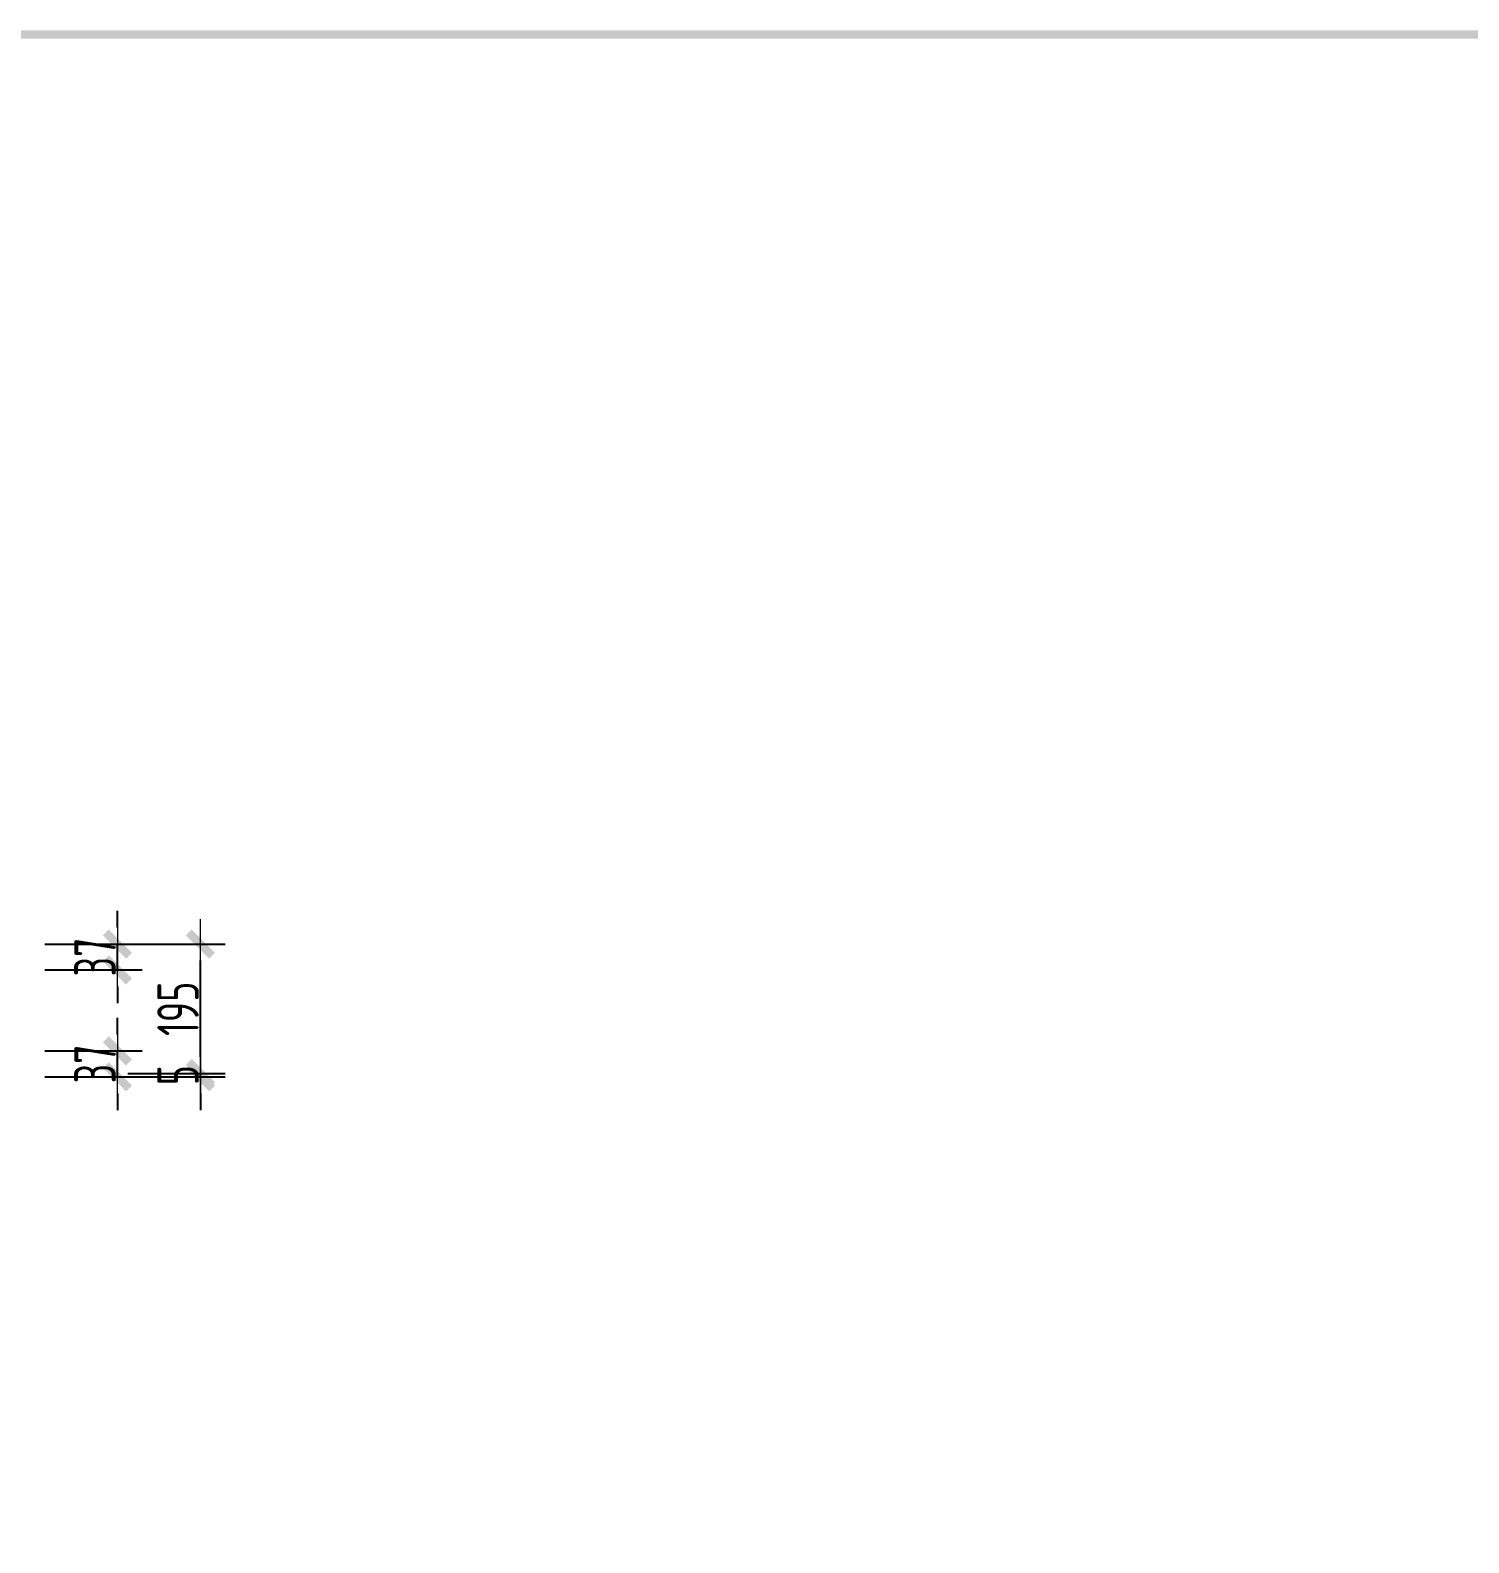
# Model space of a CAD drawing. Extents: x -85320 to 1679916, y -1321939 to 627.
# Drawn here: x 1163541 to 1172205, y -1086029 to -1076917 of the extents above; entities that cross this region are included whole.
import ezdxf

# ---------------------------------------------------------------- set-up
doc = ezdxf.new("R2010")
doc.units = 0
doc.header["$LTSCALE"] = 1000
doc.layers.add('BORDER', color=7, linetype='Continuous')
doc.layers.add('拉模', color=7, linetype='Continuous')
doc.layers.add('预制墙详图标注', color=3, linetype='Continuous', lineweight=18)
doc.styles.add('样式 1', font='yjkeng.shx', dxfattribs={"width": 0.7, "bigfont": 'yjkchn.shx'})
doc.dimstyles.new('盈建科结构', dxfattribs={"dimscale": 100, "dimtxt": 2.5, "dimasz": 1, "dimexe": 1.5, "dimexo": 0.625, "dimgap": 0.1, "dimtad": 1, "dimdec": 0, "dimrnd": 1, "dimzin": 0, "dimdsep": 46, "dimtxsty": '样式 1', "dimblk": '_yjkbk', "dimblk1": 'ARCHTICK', "dimblk2": 'ARCHTICK', "dimcen": 0.09, "dimadec": 0, "dimazin": 0, "dimtfac": 1, "dimtdec": 4, "dimtix": 1, "dimtmove": 2, "dimatfit": 3, "dimfxl": 1, "dimtolj": 1, "dimtzin": 0, "dimarcsym": 0})

# ---------------------------------------------------------------- blocks, each defined once
blk = doc.blocks.new('_yjkbk')
blk.add_line((-1, 0), (1.5, 0))
blk.add_lwpolyline([(-0.7, -0.7, 0.5, 0.5, 0), (0.7, 0.7, 0.5, 0.5, 0)], format="xyseb")
blk = doc.blocks.new('*D3499')
at = {"layer": 'Defpoints', "color": 0, "transparency": 16777216}
for p in [(1163566, -1083066.1), (1164066, -1083066.1), (1163566, -1083222.1)]:
    blk.add_point(p, dxfattribs=at)
at = {"layer": '预制墙详图标注', "color": 0, "lineweight": -2, "transparency": 16777216}
for p, q in [((1164066, -1082966.1), (1164066, -1082866.1)), ((1163628.5, -1083066.1), (1164216, -1083066.1)), ((1164066, -1083222.1), (1164066, -1083066.1)), ((1163628.5, -1083222.1), (1164216, -1083222.1)), ((1164066, -1083322.1), (1164066, -1083422.1))]:
    blk.add_line(p, q, dxfattribs=at)
at = {"layer": '预制墙详图标注', "color": 0, "lineweight": -2, "transparency": 16777216, "xscale": 100, "yscale": 100, "zscale": 100}
for p, rotation in [((1164066, -1083066.1), 270), ((1164066, -1083222.1), 90)]:
    blk.add_blockref('_yjkbk', p, dxfattribs=dict(at, rotation=rotation))
at = {"layer": '预制墙详图标注', "color": 0, "transparency": 16777216, "insert": (1164056, -1083144.1), "char_height": 250, "attachment_point": 8, "rotation": 90, "style": '样式 1'}
blk.add_mtext('\\A1;37', dxfattribs=at)
blk = doc.blocks.new('_ArchTick')
at = {"color": 0, "linetype": 'ByBlock', "const_width": 0.4}
blk.add_lwpolyline([(-0.5, -0.5), (0.5, 0.5)], dxfattribs=at)
blk = doc.blocks.new('*D3500')
at = {"layer": 'Defpoints', "color": 0, "transparency": 16777216}
for p in [(1163566, -1082422.1), (1164066, -1082422.1), (1163566, -1082578.1)]:
    blk.add_point(p, dxfattribs=at)
at = {"layer": '预制墙详图标注', "color": 0, "lineweight": -2, "transparency": 16777216}
for p, q in [((1164066, -1082322.1), (1164066, -1082222.1)), ((1163628.5, -1082422.1), (1164216, -1082422.1)), ((1164066, -1082578.1), (1164066, -1082422.1)), ((1163628.5, -1082578.1), (1164216, -1082578.1)), ((1164066, -1082678.1), (1164066, -1082778.1))]:
    blk.add_line(p, q, dxfattribs=at)
at = {"layer": '预制墙详图标注', "color": 0, "lineweight": -2, "transparency": 16777216, "xscale": 100, "yscale": 100, "zscale": 100}
for p, rotation in [((1164066, -1082422.1), 270), ((1164066, -1082578.1), 90)]:
    blk.add_blockref('_yjkbk', p, dxfattribs=dict(at, rotation=rotation))
at = {"layer": '预制墙详图标注', "color": 0, "transparency": 16777216, "insert": (1164056, -1082500.1), "char_height": 250, "attachment_point": 8, "rotation": 90, "style": '样式 1'}
blk.add_mtext('\\A1;37', dxfattribs=at)
blk = doc.blocks.new('*D3501')
at = {"layer": 'Defpoints', "color": 0, "transparency": 16777216}
for p in [(1164066, -1083202.1), (1164566, -1083202.1), (1164066, -1083222.1)]:
    blk.add_point(p, dxfattribs=at)
at = {"layer": '预制墙详图标注', "color": 0, "lineweight": -2, "transparency": 16777216}
for p, q in [((1164566, -1083102.1), (1164566, -1083002.1)), ((1164128.5, -1083202.1), (1164716, -1083202.1)), ((1164566, -1083222.1), (1164566, -1083202.1)), ((1164128.5, -1083222.1), (1164716, -1083222.1)), ((1164566, -1083322.1), (1164566, -1083422.1))]:
    blk.add_line(p, q, dxfattribs=at)
at = {"layer": '预制墙详图标注', "color": 0, "lineweight": -2, "transparency": 16777216, "xscale": 100, "yscale": 100, "zscale": 100}
for p, rotation in [((1164566, -1083222.1), 90), ((1164566, -1083202.1), 270)]:
    blk.add_blockref('_yjkbk', p, dxfattribs=dict(at, rotation=rotation))
at = {"layer": '预制墙详图标注', "color": 0, "transparency": 16777216, "insert": (1164556, -1083212.1), "char_height": 250, "attachment_point": 8, "rotation": 90, "style": '样式 1'}
blk.add_mtext('\\A1;5', dxfattribs=at)
blk = doc.blocks.new('*D3502')
at = {"layer": 'Defpoints', "color": 0, "transparency": 16777216}
for p in [(1164066, -1082422.1), (1164566, -1082422.1), (1164066, -1083202.1)]:
    blk.add_point(p, dxfattribs=at)
at = {"layer": '预制墙详图标注', "color": 0, "lineweight": -2, "transparency": 16777216}
for p, q in [((1164128.5, -1082422.1), (1164716, -1082422.1)), ((1164566, -1083102.1), (1164566, -1082522.1)), ((1164128.5, -1083202.1), (1164716, -1083202.1))]:
    blk.add_line(p, q, dxfattribs=at)
at = {"layer": '预制墙详图标注', "color": 0, "lineweight": -2, "transparency": 16777216, "xscale": 100, "yscale": 100, "zscale": 100}
for p, rotation in [((1164566, -1082422.1), 90), ((1164566, -1083202.1), 270)]:
    blk.add_blockref('_yjkbk', p, dxfattribs=dict(at, rotation=rotation))
at = {"layer": '预制墙详图标注', "color": 0, "transparency": 16777216, "insert": (1164556, -1082812.1), "char_height": 250, "attachment_point": 8, "rotation": 90, "style": '样式 1'}
blk.add_mtext('\\A1;195', dxfattribs=at)
blk = doc.blocks.new('图框1')
at = {"layer": 'BORDER', "const_width": 50}
blk.add_lwpolyline([(1377778.9, -823088.7), (1377778.9, -783088.7), (1433678.9, -783088.7), (1433678.9, -823088.7)], close=True, dxfattribs=at)

msp = doc.modelspace()

# ---------------------------------------------------------------- block references
at = {"layer": '拉模', "color": 3}
msp.add_blockref('图框1', (-232939.173, -293853.477), dxfattribs=at)

# ---------------------------------------------------------------- dimensions: what is measured, and where the dimension line sits
at = {"layer": '预制墙详图标注'}
for p1, p2, picture, middle in [((1163566.038, -1082578.057), (1163566.038, -1082422.057), '*D3500', (1163931.038, -1082500.057)), ((1163566.038, -1083222.057), (1163566.038, -1083066.057), '*D3499', (1163931.038, -1083144.057))]:
    dim = msp.add_aligned_dim(p1=p1, p2=p2, distance=-500, text='37', dimstyle='盈建科结构', override={"dimscale": 100, "dimtxt": 2.5, "dimasz": 1, "dimexe": 1.5, "dimexo": 0.625, "dimgap": 0.1, "dimtad": 1, "dimlfac": 0.25, "dimrnd": 5, "dimdle": 0, "dimtix": 1, "dimfxlon": 0}, dxfattribs=at)
    dim.commit()
    dim.dimension.update_dxf_attribs({"geometry": picture, "text_midpoint": middle})
for p1, p2, picture, middle in [((1164066.038, -1083202.057), (1164066.038, -1082422.057), '*D3502', (1164431.038, -1082812.057)), ((1164066.038, -1083222.057), (1164066.038, -1083202.057), '*D3501', (1164431.038, -1083212.057))]:
    dim = msp.add_aligned_dim(p1=p1, p2=p2, distance=-500, dimstyle='盈建科结构', override={"dimscale": 100, "dimtxt": 2.5, "dimasz": 1, "dimexe": 1.5, "dimexo": 0.625, "dimgap": 0.1, "dimtad": 1, "dimlfac": 0.25, "dimrnd": 5, "dimdle": 0, "dimtix": 1, "dimfxlon": 0}, dxfattribs=at)
    dim.commit()
    dim.dimension.update_dxf_attribs({"geometry": picture, "text_midpoint": middle})

doc.saveas('drawing.dxf')
